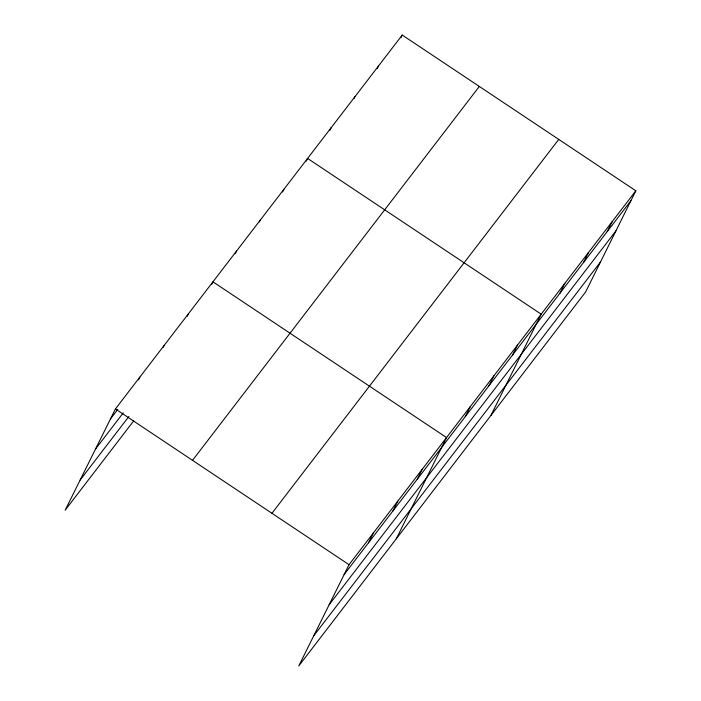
<?xml version="1.0" encoding="UTF-8"?>
<svg xmlns="http://www.w3.org/2000/svg" width="701" height="701" viewBox="0 0 701 701"><rect width="100%" height="100%" fill="white"/><g stroke="black" fill="none" stroke-linecap="round" stroke-linejoin="round"><path stroke-width="1.05" d="M635.833 190.795L349.037 564.682L298.766 665.95L585.563 292.063L635.833 190.795L402.234 35.05L115.437 408.937L65.167 510.205L133.689 420.872M138.474 379.863L139.814 377.156M163.298 347.179L164.192 345.374M187.228 316.3L188.569 313.592M211.606 284.518L212.946 281.82L446.546 437.564L396.275 538.832M235.264 253.674L236.605 250.967M259.37 221.928L260.273 220.123M282.591 191.978L283.931 189.279M306.249 161.134L307.59 158.435L541.19 314.179L490.919 415.448M329.908 130.29L331.249 127.591M354.014 98.543L354.908 96.738M377.234 68.602L378.575 65.894M400.893 37.749L402.234 35.05M368.498 542.811L373.414 532.909M392.875 511.029L397.791 501.127M417.253 479.256L422.168 469.346M465.289 416.631L470.205 406.72M488.947 385.778L493.863 375.876M512.606 354.934L517.531 345.023M559.933 293.246L564.848 283.335M583.591 262.402L588.507 252.491M607.25 231.549L612.175 221.647M110.521 418.847L117.768 409.402M95.555 448.99L123.227 412.915M80.133 480.054L128.888 416.49M192.521 460.338L479.318 86.451M271.944 513.29L558.741 139.403M344.112 574.592L630.918 200.705M329.155 604.744L615.951 230.857M313.733 635.798L600.529 261.911M115.437 408.937L349.037 564.682"/></g></svg>
